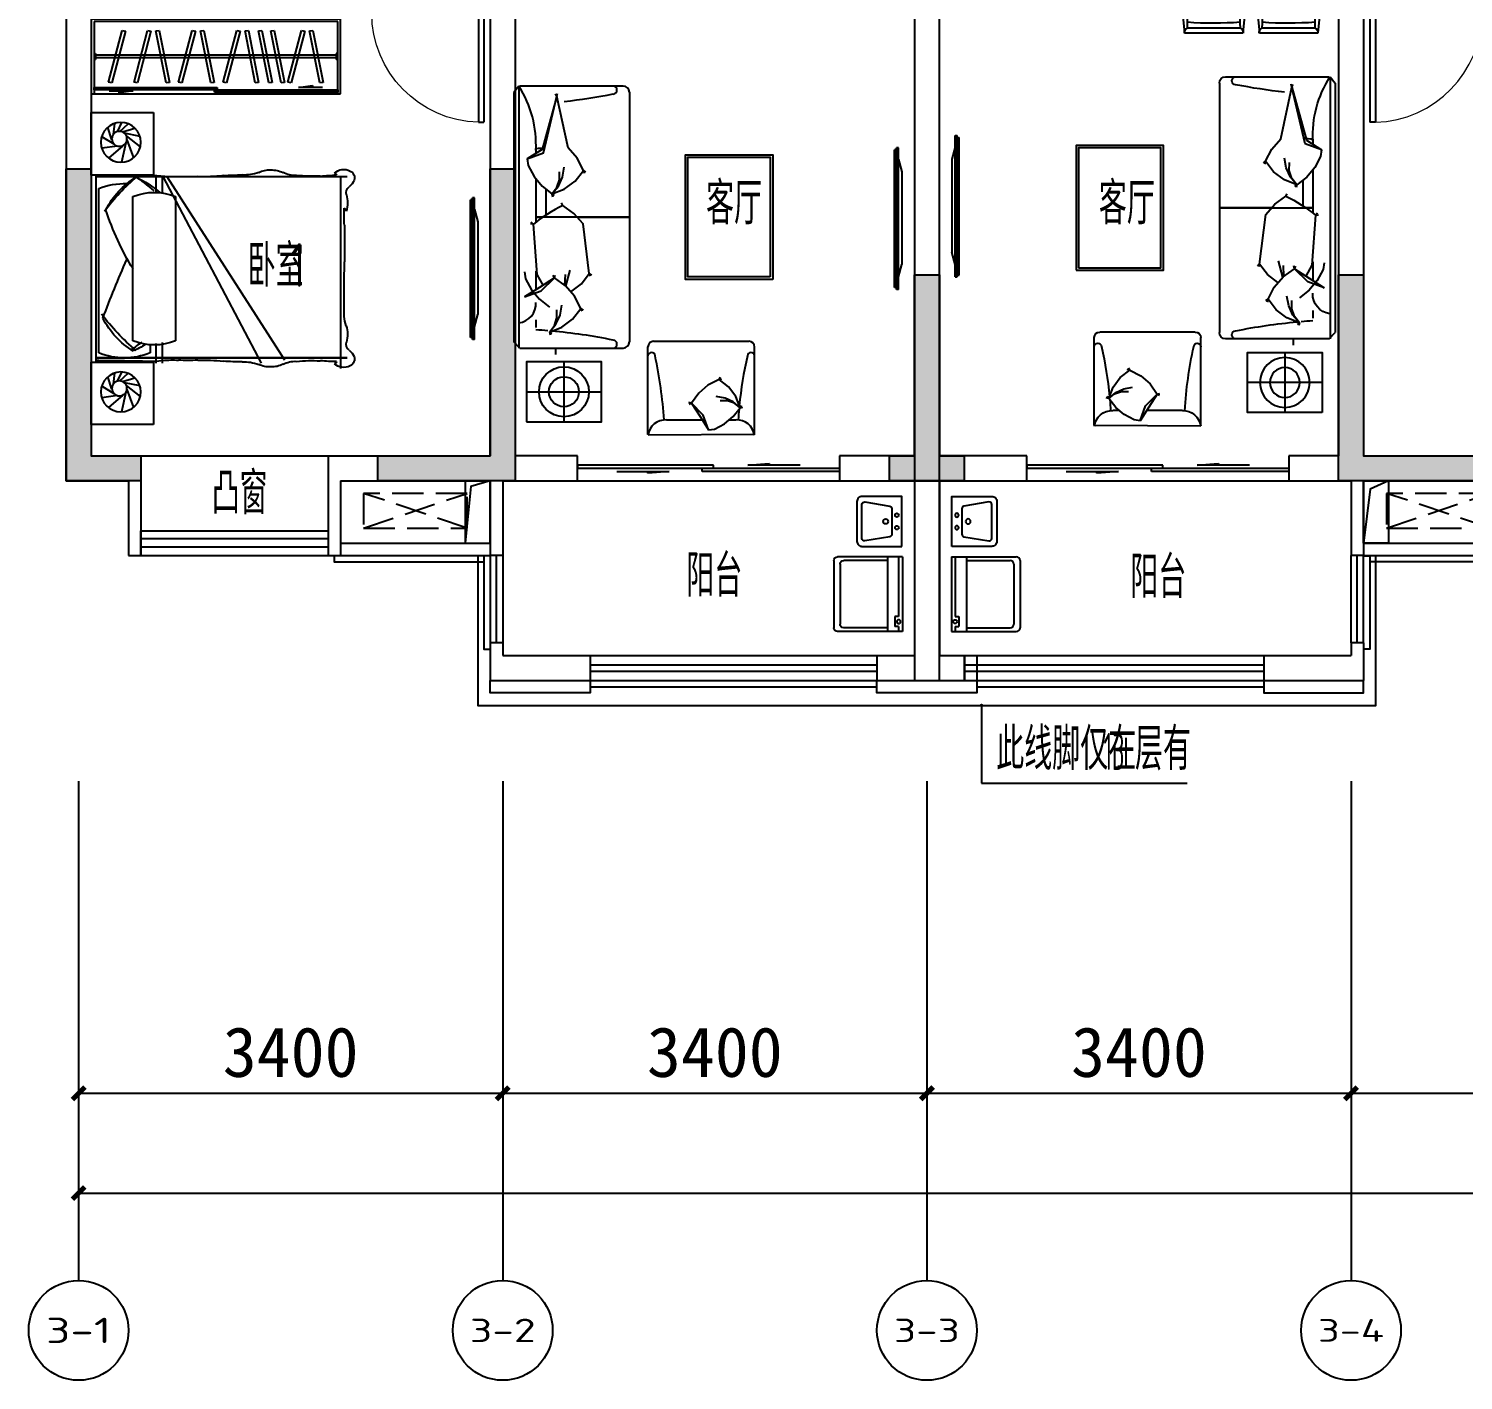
# Model space of a CAD drawing. Extents: x 2378699 to 2462834, y 1041771 to 1211756.
# Drawn here: x 2394036 to 2405536, y 1055391 to 1066222 of the extents above; entities that cross this region are included whole.
import ezdxf
from ezdxf.enums import TextEntityAlignment as Align

# ---------------------------------------------------------------- set-up
doc = ezdxf.new("R2010")
doc.units = 0
doc.header["$LTSCALE"] = 1000
doc.linetypes.add('DASH', pattern=[0.35, 0.25, -0.1])
doc.layers.get('0').update_dxf_attribs({"linetype": 'CONTINUOUS'})
doc.layers.get('Defpoints').update_dxf_attribs({"color": 6, "linetype": 'CONTINUOUS'})
doc.layers.add('A-FUR', color=8, linetype='CONTINUOUS', plot=False)
for name, color, linetype in [('A-Lvtry', 5, 'CONTINUOUS'), ('A-外装饰线脚', 7, 'CONTINUOUS'), ('A-洞口', 105, 'CONTINUOUS'), ('A-看线', 105, 'CONTINUOUS'), ('A-空调室外机', 5, 'DASH'), ('A-线脚看线', 9, 'CONTINUOUS'), ('AE-FLOR', 151, 'CONTINUOUS'), ('AXIS', 3, 'CONTINUOUS'), ('AXIS_TEXT', 7, 'CONTINUOUS'), ('DIM_LEAD', 3, 'CONTINUOUS'), ('PUB_HATCH', 8, 'CONTINUOUS'), ('PUB_TEXT', 7, 'CONTINUOUS'), ('WALL', 2, 'CONTINUOUS'), ('WINDOW', 4, 'CONTINUOUS'), ('剪力墙', 6, 'CONTINUOUS'), ('栏杆', 142, 'CONTINUOUS')]:
    doc.layers.add(name, color=color, linetype=linetype)
doc.styles.add('_TCH_AXIS', font='tssdeng.shx', dxfattribs={"width": 0.7, "bigfont": 'tssdchn.shx'})
doc.styles.add('_TCH_DIM', font='tssdeng.shx', dxfattribs={"width": 0.7, "bigfont": 'tssdchn.shx'})
doc.styles.add('COMPLEX', font='COMPLEX')
doc.styles.get("Standard").update_dxf_attribs({"font": 'tssdeng.shx', "bigfont": 'tssdchn.shx'})
doc.styles.add('黑体', font='simhei.ttf')
doc.dimstyles.new('_TCH_ARCH&&100', dxfattribs={"dimtxt": 400, "dimasz": 100, "dimexe": 250, "dimexo": 300, "dimgap": 126.25, "dimtad": 1, "dimdec": 0, "dimdsep": 46, "dimtxsty": '黑体', "dimblk": 'ARCHTICK', "dimcen": 0.09, "dimclrt": 7, "dimazin": 2, "dimtfac": 1, "dimtdec": 0, "dimtix": 1, "dimtmove": 2, "dimatfit": 3, "dimldrblk": 'ARCHTICK', "dimfxl": 0, "dimtolj": 1, "dimtzin": 0, "dimarcsym": 0})

# ---------------------------------------------------------------- blocks, each defined once
blk = doc.blocks.new('ktswaj')
at = {"linetype": 'DASH'}
blk.add_lwpolyline([(15990, 179083), (15990, 178253), (16268, 178253), (16268, 179083)], close=True, dxfattribs=at)
for points in [[(15990, 179083), (16268, 178253)], [(15990, 178253), (16268, 179083)]]:
    blk.add_lwpolyline(points, dxfattribs=at)
blk = doc.blocks.new('__附着_A10-SGT-95户型_TEN24QEP_设计区$0$A-Toilet-9')
for p, q in [((-300, 0), (-300, 520)), ((-270, 550), (270, 550)), ((-270, 120), (-270, 470)), ((-240, 500), (240, 500)), ((270, 120), (270, 470)), ((300, 0), (300, 520)), ((-300, 120), (300, 120)), ((-300, 30), (180, 30)), ((-300, 0), (300, 0)), ((180, 60), (260, 60)), ((180, 30), (180, 60)), ((260, 30), (260, 60)), ((260, 30), (300, 30))]:
    blk.add_line(p, q)
blk.add_circle((220, 30), 15)
for centre, start, end in [((-270, 520), 90, 180), ((-240, 470), 90, 180), ((240, 470), 0, 90), ((270, 520), 0, 90)]:
    blk.add_arc(centre, 30, start, end)
blk = doc.blocks.new('__附着_A10-SGT-95户型_TEN24QEP_设计区$0$A-Kitchen-9')
at = {"ltscale": 0.6}
blk.add_line((400, -320), (400, 0), dxfattribs=at)
blk.add_lwpolyline([(400, 0), (0, 0), (0, -320, 0.414214), (40, -360), (360, -360, 0.414214), (400, -320)], format="xyb", dxfattribs=at)
blk.add_lwpolyline([(400, 0), (0, 0), (0, -320, 0.414214), (40, -360), (360, -360, 0.414214), (400, -320)], format="xyb", dxfattribs=at)
blk.add_lwpolyline([(323, -97), (356, -297, -0.463455), (336, -320), (64, -320, -0.463455), (44, -297), (77, -97, -0.366629), (97, -80), (303, -80, -0.366629)], format="xyb", close=True, dxfattribs=at)
blk.add_lwpolyline([(323, -97), (356, -297, -0.463455), (336, -320), (64, -320, -0.463455), (44, -297), (77, -97, -0.366629), (97, -80), (303, -80, -0.366629)], format="xyb", close=True, dxfattribs=at)
for centre, radius in [((150, -40), 15), ((200, -130), 20), ((250, -40), 15)]:
    blk.add_circle(centre, radius, dxfattribs=at)
blk = doc.blocks.new('u5g')
at = {"color": 8, "linetype": 'DASH', "ltscale": 20}
for p, q in [((10502.8, 151826.4), (10512.8, 151826.4)), ((10502.8, 151776.4), (10512.8, 151776.4)), ((10512.8, 151826.4), (10512.8, 151776.4)), ((12177.7, 151813.9), (10512.8, 151813.9)), ((12177.7, 151788.9), (10512.8, 151788.9)), ((12187.8, 151826.4), (12177.7, 151826.4)), ((12177.7, 151826.4), (12177.7, 151776.4)), ((12187.8, 151776.4), (12177.7, 151776.4))]:
    blk.add_line(p, q, dxfattribs=at)
at = {"color": 8, "ltscale": 20}
for p, q in [((10607.7, 151503.4), (10772.9, 151503.4)), ((10772.9, 151503.4), (10677.8, 151484.5)), ((10677.8, 151484.5), (10677.8, 151503.4)), ((11917.6, 151531.4), (12012.7, 151550.3)), ((12082.8, 151531.4), (11917.6, 151531.4)), ((12012.7, 151550.3), (12012.7, 151531.4))]:
    blk.add_line(p, q, dxfattribs=at)
at = {"linetype": 'DASH', "ltscale": 20}
for points in [[(12207.8, 152126.4), (10482.8, 152126.4), (10482.8, 151476.4), (12207.8, 151476.4)], [(10502.8, 151531.4), (11355.3, 151531.4), (11355.3, 151511.4), (10502.8, 151511.4)], [(11335.3, 151511.4), (12187.8, 151511.4), (12187.8, 151491.4), (11335.3, 151491.4)]]:
    blk.add_lwpolyline(points, close=True, dxfattribs=at)
blk.add_lwpolyline([(12187.8, 151476.4), (12187.8, 152106.4), (10502.8, 152106.4), (10502.8, 151476.4)], dxfattribs=at)
at = {"color": 8, "linetype": 'DASH', "ltscale": 20}
for points in [[(10603.3, 151578.7), (10696.8, 152026.6), (10719.8, 152021.8), (10626.3, 151573.9)], [(10780.1, 151578.7), (10873.6, 152026.6), (10896.6, 152021.8), (10803.1, 151573.9)], [(11001.3, 151572.3), (10930.5, 152024.3), (10953.7, 152028), (11024.5, 151576)], [(11087.5, 151578.7), (11181, 152026.6), (11204, 152021.8), (11110.4, 151573.9)], [(11310.5, 151572.3), (11239.7, 152024.3), (11262.9, 152028), (11333.7, 151576)], [(11396.6, 151578.7), (11490.1, 152026.6), (11513.1, 152021.8), (11419.6, 151573.9)], [(11617.8, 151572.3), (11547, 152024.3), (11570.2, 152028), (11641, 151576)], [(11711, 151572.3), (11640.2, 152024.3), (11663.4, 152028), (11734.2, 151576)], [(11796.6, 151572.3), (11725.8, 152024.3), (11749, 152028), (11819.8, 151576)], [(11842.7, 151578.7), (11936.3, 152026.6), (11959.3, 152021.8), (11865.7, 151573.9)], [(12064, 151572.3), (11993.2, 152024.3), (12016.4, 152028), (12087.2, 151576)]]:
    blk.add_lwpolyline(points, close=True, dxfattribs=at)
blk = doc.blocks.new('床-次')
for p, q in [((0, 1250), (-500, 1250)), ((-500, 1250), (-500, 750)), ((-230, 1100), (-298, 1161)), ((-211, 1097), (-247, 1171)), ((-179, 1074), (-190, 1164)), ((0, 750), (0, 1250)), ((-282, 1064), (-395, 976)), ((-265, 1087), (-391, 1062)), ((-251, 1095), (-351, 1126)), ((-185, 997), (-86, 1057)), ((-168, 1033), (-134, 1132)), ((-288, 1032), (-341, 888)), ((-280, 1009), (-244, 852)), ((-254, 985), (-140, 886)), ((-213, 982), (-86, 965)), ((-40, 738), (-2054, 738)), ((-40, 738), (-2054, 738)), ((-2000, 738), (-2000, -801)), ((-608, 738), (-1552, -732)), ((-575, 738), (-1364, -758)), ((-571, 738), (-571, 606)), ((-520, 738), (-520, 615)), ((-500, 750), (0, 750)), ((-40, -750), (-40, 750)), ((-40, 750), (0, 750)), ((0, 750), (0, -750)), ((-678, 577), (-678, -578)), ((-336, -578), (-336, 577)), ((-63, -676), (-63, 641)), ((-571, -591), (-571, -758)), ((-520, -600), (-520, -758)), ((-473, -611), (-473, -676)), ((-40, -712), (-2054, -712)), ((-40, -715), (-2054, -715)), ((0, -750), (-500, -750)), ((-500, -750), (-500, -1250)), ((0, -750), (-40, -750)), ((0, -1250), (0, -750)), ((-265, -913), (-391, -938)), ((-251, -905), (-351, -874)), ((-230, -900), (-298, -839)), ((-211, -903), (-247, -829)), ((-179, -926), (-190, -836)), ((-168, -967), (-134, -868)), ((-282, -936), (-395, -1024)), ((-288, -968), (-341, -1112)), ((-280, -991), (-244, -1148)), ((-254, -1015), (-140, -1114)), ((-213, -1018), (-86, -1035)), ((-185, -1003), (-86, -943)), ((-500, -1250), (0, -1250))]:
    blk.add_line(p, q)
for centre, radius in [((-239, 1012), 160), ((-228, 1040), 60), ((-239, -988), 160), ((-228, -960), 60)]:
    blk.add_circle(centre, radius)
for centre, radius, start, end in [((-2051, 726), 61.8, 114.6552, 197.0582), ((-1983, 764), 138, 203.7061, 231.956), ((-2025, 689), 106, 45.7841, 118.7213), ((-1951, 749), 16, 93.3957, 183.4418), ((-1966, -467), 1215, 83.9678, 90.0408), ((-1770, 1900), 1160, 266.6495, 276.12), ((-1636, 955), 209, 267.1562, 297.4576), ((-1447, 581), 210, 87.9632, 116.1276), ((-1431, 599), 192, 63.047, 92.6492), ((-1226, 1105), 355, 250.6064, 272.328), ((-1221, -1525), 2276, 85.9688, 89.7495), ((-909, 2045), 1309, 263.3302, 272.3581), ((-778, -774), 1513, 87.0776, 92.9224), ((-656, 1541), 806, 266.782, 275.5915), ((-481, 164), 584, 86.0367, 99.5331), ((-58, 47), 749, 113.8347, 131.4622), ((532, -530), 1549, 124.5749, 131.8881), ((-775, -20652), 21401, 88.4924, 89.1043), ((-1547, -637), 1811, 37.3131, 49.4206), ((-690, 186), 638, 26.4088, 59.0003), ((-160, -2198), 2940, 87.6616, 91.0116), ((-2098, 610), 53.6, 340.2311, 55.8644), ((-1820, 531), 236, 164.9987, 197.1808), ((-507, 162), 449, 67.6212, 112.3788), ((-268, 143), 539, 67.6212, 92.1024), ((-2003, 452), 43.4, 129.0734, 167.946), ((-2962, 430), 934, 354.9526, 3.4165), ((-2186, 1137), 2172, 328.3558, 342.1044), ((5743, 272), 7776, 179.4426, 181.0757), ((-1220, 79), 813, 176.6723, 181.7242), ((-9950, -200), 7922, 358.6733, 1.8401), ((-7673, -3224), 8088, 20.4586, 24.0484), ((-1820, -528), 236, 162.8192, 195.0013), ((-2329, -362), 300, 341.3052, 356.0421), ((-1524, 733), 1811, 309.9646, 322.6869), ((-667, -114), 638, 300.9997, 333.5912), ((-1983, -761), 138, 128.044, 156.2939), ((-2098, -607), 53.6, 304.1356, 19.7689), ((-507, -163), 449, 247.6212, 292.3788), ((-268, -177), 539, 247.6212, 292.3788), ((-35, 25), 749, 237.4638, 246.1653), ((555, 626), 1549, 231.6372, 235.4251), ((-2051, -723), 61.8, 162.9418, 245.3448), ((-2025, -686), 106, 241.2787, 314.2159), ((-1966, 470), 1215, 269.9592, 276.0322), ((-1951, -746), 16, 176.5582, 266.6043), ((-1770, -1897), 1160, 83.88, 93.3505), ((-1636, -952), 209, 62.5424, 92.8438), ((-1447, -578), 210, 243.8724, 272.0368), ((-1431, -596), 192, 267.3508, 296.953), ((-1226, -1102), 355, 87.672, 109.3936), ((-1221, 1528), 2276, 270.2505, 274.0312), ((-909, -2042), 1309, 87.6419, 96.6698), ((-778, 777), 1513, 267.0776, 272.9224), ((-656, -1538), 806, 84.4085, 93.218), ((-481, -161), 584, 260.4669, 273.9633), ((-775, 20655), 21401, 270.8957, 271.5076), ((-160, 2201), 2940, 268.9884, 272.3384)]:
    blk.add_arc(centre, radius, start, end)
at = {"text_generation_flag": 4, "width": 0.8, "flags": 9}
for tag, p in [('XSIZE', (-239, 1012)), ('YSIZE', (-239, 1012)), ('XSIZE', (-239, -988)), ('YSIZE', (-239, -988))]:
    blk.add_attdef(tag, p, '', height=0.5, rotation=180, dxfattribs=at)
blk = doc.blocks.new('32Y54')
at = {"linetype": 'DASH', "ltscale": 20}
for p, q in [((-6927, 151563), (-6927, 152666)), ((-6911, 152666), (-6927, 152666)), ((-6911, 151548), (-6911, 152683)), ((-6911, 151548), (-6911, 152683)), ((-6896, 152683), (-6911, 152683)), ((-6896, 151548), (-6896, 152683)), ((-6896, 152590), (-6869, 152491)), ((-6869, 152491), (-6869, 151747)), ((-6896, 151649), (-6869, 151747)), ((-6896, 151548), (-6911, 151548))]:
    blk.add_line(p, q, dxfattribs=at)
at = {"linetype": 'ByBlock', "ltscale": 20}
blk.add_line((-6911, 151563), (-6927, 151563), dxfattribs=at)
blk = doc.blocks.new('A$C40FB7DD8')
at = {"layer": 'A-FUR'}
for p, q in [((41, 2879), (0, 2829)), ((41, 2879), (41, 780)), ((878, 2880), (48, 2880)), ((878, 2880), (48, 2880)), ((0, 2829), (0, 830)), ((928, 2830), (928, 830)), ((928, 2830), (928, 830)), ((178, 2380), (178, 2340)), ((178, 2380), (178, 2340)), ((178, 2136), (178, 1789)), ((178, 2136), (178, 1789)), ((258, 2053), (258, 1846)), ((258, 2053), (258, 1846)), ((928, 1830), (178, 1830)), ((178, 1830), (235, 1830)), ((928, 1830), (178, 1830)), ((178, 1830), (235, 1830)), ((508, 1830), (928, 1830)), ((508, 1830), (928, 1830)), ((178, 1397), (178, 1247)), ((178, 1397), (178, 1247)), ((178, 1006), (178, 945)), ((178, 1006), (178, 945)), ((48, 780), (0, 830)), ((1121, 835), (1886, 835)), ((48, 780), (878, 780)), ((48, 780), (878, 780)), ((1076, 88), (1076, 790)), ((1931, 88), (1931, 790)), ((403, 670), (403, 190)), ((403, 670), (403, 190)), ((103, 430), (703, 430)), ((1224, 205), (1511, 205)), ((1728, 205), (1782, 205)), ((1931, 88), (1077, 82))]:
    blk.add_line(p, q, dxfattribs=at)
for points in [[(109, 2296), (240, 2344), (347, 2798), (229, 2372), (109, 2296)], [(109, 2296), (240, 2344), (347, 2798), (229, 2372), (109, 2296)], [(347, 2798), (336, 2818)], [(347, 2798), (336, 2818)], [(347, 2798), (352, 2821)], [(347, 2798), (352, 2821)], [(559, 2203), (508, 2301), (436, 2384), (347, 2798)], [(559, 2203), (508, 2301), (436, 2384), (347, 2798)], [(109, 2296), (117, 2242), (163, 2154), (227, 2077), (306, 2015)], [(109, 2296), (117, 2242), (163, 2154), (227, 2077), (306, 2015)], [(306, 2015), (358, 2077), (392, 2150), (406, 2229)], [(306, 2015), (358, 2077), (392, 2150), (406, 2229)], [(306, 2015), (406, 2054), (493, 2118), (559, 2203), (577, 2190)], [(306, 2015), (406, 2054), (493, 2118), (559, 2203), (577, 2190)], [(306, 2015), (347, 2066), (368, 2128), (367, 2193)], [(306, 2015), (347, 2066), (368, 2128), (367, 2193)], [(559, 2203), (565, 2181)], [(559, 2203), (565, 2181)], [(306, 2015), (312, 1992)], [(306, 2015), (325, 2002)], [(306, 2015), (312, 1992)], [(306, 2015), (325, 2002)], [(394, 1923), (384, 1943)], [(394, 1923), (384, 1943)], [(606, 1379), (556, 1776), (483, 1859), (394, 1923)], [(606, 1379), (556, 1776), (483, 1859), (394, 1923)], [(157, 1772), (134, 1775)], [(157, 1772), (134, 1775)], [(157, 1772), (141, 1789)], [(157, 1772), (141, 1789)], [(157, 1772), (186, 1370), (234, 1283)], [(157, 1772), (186, 1370), (234, 1283)], [(88, 1390), (96, 1336), (143, 1248), (207, 1171), (286, 1109)], [(88, 1390), (96, 1336), (143, 1248), (207, 1171), (286, 1109)], [(419, 1275), (454, 1405)], [(419, 1275), (454, 1405)], [(88, 1190), (220, 1238), (326, 1342), (208, 1266), (88, 1190)], [(88, 1190), (220, 1238), (326, 1342), (208, 1266), (88, 1190)], [(326, 1342), (315, 1362)], [(326, 1342), (315, 1362)], [(326, 1342), (332, 1365)], [(326, 1342), (332, 1365)], [(538, 1097), (488, 1195), (416, 1278), (326, 1342)], [(538, 1097), (488, 1195), (416, 1278), (326, 1342)], [(411, 1282), (415, 1369)], [(411, 1282), (415, 1369)], [(459, 1232), (543, 1296), (606, 1379)], [(459, 1232), (543, 1296), (606, 1379)], [(606, 1379), (625, 1365)], [(606, 1379), (612, 1356)], [(606, 1379), (625, 1365)], [(606, 1379), (612, 1356)], [(286, 909), (338, 971), (372, 1044), (386, 1123)], [(286, 909), (338, 971), (372, 1044), (386, 1123)], [(286, 909), (386, 948), (472, 1012), (538, 1097), (557, 1084)], [(286, 909), (386, 948), (472, 1012), (538, 1097), (557, 1084)], [(286, 909), (326, 960), (347, 1022), (347, 1087)], [(286, 909), (326, 960), (347, 1022), (347, 1087)], [(538, 1097), (545, 1075)], [(538, 1097), (545, 1075)], [(286, 909), (292, 886)], [(286, 909), (305, 896)], [(286, 909), (292, 886)], [(286, 909), (305, 896)], [(336, 780), (336, 730)], [(1646, 529), (1557, 484), (1483, 419), (1426, 338)], [(1815, 302), (1780, 392), (1722, 470), (1646, 529), (1657, 546)], [(1646, 529), (1666, 535)], [(1815, 302), (1759, 349), (1694, 379), (1623, 392)], [(1815, 302), (1769, 339), (1713, 357), (1655, 357)], [(1426, 338), (1405, 343)], [(1426, 338), (1407, 328)], [(1562, 124), (1519, 243), (1426, 338), (1494, 232), (1562, 124)], [(1562, 124), (1611, 131), (1690, 174), (1759, 231), (1815, 302)], [(1815, 302), (1827, 319)], [(1815, 302), (1836, 308)]]:
    blk.add_lwpolyline(points, dxfattribs=at)
for points in [[(2077, 1330), (1377, 1330), (1377, 2330), (2077, 2330)], [(2057, 1350), (1397, 1350), (1397, 2310), (2057, 2310)], [(103, 190), (703, 190), (703, 670), (103, 670)], [(103, 190), (703, 190), (703, 670), (103, 670)]]:
    blk.add_lwpolyline(points, close=True, dxfattribs=at)
for radius in [200, 200, 120, 120]:
    blk.add_circle((403, 430), radius, dxfattribs=at)
for centre, radius, start, end in [((-691, 2409), 870, 357.129, 32.6893), ((-691, 2409), 870, 357.129, 32.6893), ((796, 2848), 32, 272.8767, 87.1233), ((796, 2848), 32, 272.8767, 87.1233), ((878, 2830), 50, 0, 90), ((878, 2830), 50, 0, 90), ((-80, 7199), 4469, 276.2284, 281.3225), ((-80, 7199), 4469, 276.2284, 281.3225), ((18, 4838), 2463, 273.7377, 275.4374), ((18, 4838), 2463, 273.7377, 275.4374), ((893, 879), 1157, 115.5423, 129.5101), ((893, 879), 1157, 115.5423, 129.5101), ((21, 1138), 158, 277.538, 2.7136), ((21, 1138), 158, 277.538, 2.7136), ((-20, -2497), 3429, 85.0947, 86.691), ((-20, -2497), 3429, 85.0947, 86.691), ((-55, -3292), 4223, 78.3483, 85.1217), ((-55, -3292), 4223, 78.3483, 85.1217), ((796, 812), 32, 272.8767, 87.1233), ((796, 812), 32, 272.8767, 87.1233), ((878, 830), 50, 270, 0), ((878, 830), 50, 270, 0), ((1121, 790), 45, 90, 180), ((1121, 790), 45, 90, 180), ((1886, 790), 45, 0, 90), ((1105, 716), 28.8, 2.8767, 177.1233), ((1105, 716), 28.8, 2.8767, 177.1233), ((-2199, -9), 3411, 3.5908, 12.301), ((-2199, -9), 3411, 3.5908, 12.301), ((4881, 27), 3086, 167.0601, 174.5777), ((1902, 716), 28.8, 2.8767, 177.1233), ((4881, 27), 3086, 175.0947, 176.691), ((1218, 63), 142, 87.2864, 172.462), ((1789, 63), 142, 7.538, 92.7136)]:
    blk.add_arc(centre, radius, start, end, dxfattribs=at)
blk = doc.blocks.new('$DorLib2D$00000001')
for p, q in [((0.45, 0.975), (0.5, 0.975)), ((0.45, 0), (0.45, 0.975)), ((0.5, 0), (0.5, 0.975)), ((0.5, 0), (0.45, 0))]:
    blk.add_line(p, q)
at = {"lineweight": 13}
blk.add_arc((0.475, 0), 0.975, 91.4693, 180, dxfattribs=at)
blk = doc.blocks.new('$TCHSYS$WIN2D')
for p, q in [((-0.5, 0.5), (0.5, 0.5)), ((-0.5, 0.5), (-0.5, -0.5)), ((0.5, 0.5), (0.5, -0.5)), ((0.5, 0.1667), (-0.5, 0.1667)), ((0.5, -0.1667), (-0.5, -0.1667)), ((-0.5, -0.5), (0.5, -0.5))]:
    blk.add_line(p, q)
blk = doc.blocks.new('$DorLib2D$00000131')
at = {"color": 0, "linetype": 'Continuous'}
for p, q in [((0.15, 0.125), (0.2319, 0.1973)), ((0.2319, 0.1973), (0.2319, 0.125)), ((-0.5, 0.125), (-0.5, 0)), ((0.0192, 0.125), (-0.5, 0.125)), ((0.0192, 0), (0.0192, 0.125)), ((0.35, 0.125), (0.15, 0.125)), ((-0.5, 0), (0.0192, 0)), ((-0.024, 0), (0.5, 0)), ((-0.024, -0.125), (-0.024, 0)), ((0.5, 0), (0.5, -0.125)), ((-0.35, -0.125), (-0.15, -0.125)), ((-0.2319, -0.1973), (-0.2319, -0.125)), ((-0.15, -0.125), (-0.2319, -0.1973)), ((0.5, -0.125), (-0.024, -0.125))]:
    blk.add_line(p, q, dxfattribs=at)
blk = doc.blocks.new('a2huxing0322')
at = {"layer": 'A-洞口'}
blk.add_lwpolyline([(-5071, 160535), (-5071, 160035), (-4871, 160035), (-4871, 160535)], close=True, dxfattribs=at)
blk.add_lwpolyline([(-4871, 160535), (-5027, 160490), (-5071, 160035)], dxfattribs=at)
at = {"layer": 'A-看线'}
blk.add_lwpolyline([(-7671, 160735), (-6171, 160735)], dxfattribs=at)
at = {"layer": 'AE-FLOR'}
for points in [[(-4871, 159935), (-4871, 159235)], [(-4771, 159935), (-4771, 159235)], [(-4071, 159135), (-1771, 159135)], [(-4071, 158935), (-1771, 158935)]]:
    blk.add_lwpolyline(points, dxfattribs=at)
at = {"layer": 'WALL'}
for p, q in [((-1271, 168135), (-1271, 160635)), ((-1471, 167935), (-1471, 160735)), ((-8271, 164335), (-8271, 160535)), ((-8071, 164235), (-8071, 160735)), ((-4871, 164235), (-4871, 160735)), ((-4671, 164335), (-4671, 160735)), ((-8071, 160735), (-7671, 160735)), ((-7671, 160735), (-7671, 160135)), ((-6171, 160735), (-6171, 160135)), ((-6171, 160735), (-4871, 160735)), ((-4171, 160735), (-4671, 160735)), ((-4171, 160535), (-4171, 160735)), ((-1471, 160735), (-2071, 160735)), ((-2071, 160735), (-2071, 160535)), ((-1271, 160635), (-1271, 158935)), ((-8271, 160535), (-7771, 160535)), ((-7771, 160535), (-7771, 159935)), ((-6071, 160535), (-6071, 159935)), ((-6071, 160535), (-4871, 160535)), ((-4871, 160535), (-4871, 159935)), ((-4771, 160535), (-4171, 160535)), ((-4771, 160535), (-4771, 159935)), ((-2071, 160535), (-1471, 160535)), ((-1471, 160535), (-1471, 159135)), ((-7671, 159935), (-7671, 160135)), ((-6171, 160135), (-6171, 159935)), ((-7771, 159935), (-7671, 159935)), ((-6171, 159935), (-6071, 159935)), ((-4771, 159935), (-4871, 159935)), ((-4871, 159235), (-4871, 158935)), ((-4771, 159235), (-4871, 159235)), ((-4771, 159235), (-4771, 159135)), ((-4771, 159135), (-4071, 159135)), ((-4071, 159135), (-4071, 158935)), ((-1771, 159135), (-1471, 159135)), ((-1771, 159135), (-1771, 158935)), ((-4871, 158935), (-4071, 158935)), ((-1771, 158935), (-1271, 158935))]:
    blk.add_line(p, q, dxfattribs=at)
at = {"layer": 'WINDOW'}
blk.add_line((-4171, 160535), (-2071, 160535), dxfattribs=at)
at = {"layer": '栏杆'}
for points in [[(-6071, 160035), (-4871, 160035)], [(-6071, 159935), (-4871, 159935)], [(-4821, 159235), (-4821, 159935)], [(-4071, 159060), (-1771, 159060)], [(-4071, 159010), (-1771, 159010)]]:
    blk.add_lwpolyline(points, dxfattribs=at)
blk.add_blockref('A$C40FB7DD8', (-4683, 160818))
at = {"layer": 'A-FUR', "xscale": 1.1594, "yscale": 0.9231}
blk.add_blockref('u5g', (-20224, 23807), dxfattribs=at)
at = {"layer": 'A-FUR', "extrusion": (-1.25171e-07, 4.56361e-07, -1), "zscale": -1.00000000000001}
blk.add_blockref('床-次', (8071, 162235), dxfattribs=at)
at = {"layer": 'A-FUR', "color": 8, "linetype": 'DASH', "ltscale": 0.4}
for p in [(5298, 10520), (1898, 10120)]:
    blk.add_blockref('32Y54', p, dxfattribs=at)
at = {"layer": 'A-Lvtry', "rotation": 270}
blk.add_blockref('__附着_A10-SGT-95户型_TEN24QEP_设计区$0$A-Kitchen-9', (-1571, 160409), dxfattribs=at)
at = {"layer": 'A-Lvtry', "extrusion": (0, 0, -1), "zscale": -1, "rotation": 270}
blk.add_blockref('__附着_A10-SGT-95户型_TEN24QEP_设计区$0$A-Toilet-9', (1567, 159626), dxfattribs=at)
at = {"layer": 'A-空调室外机', "rotation": 90}
blk.add_blockref('ktswaj', (173197, 144166), dxfattribs=at)
at = {"layer": 'WINDOW'}
for name, p, xscale, yscale, zscale in [('$DorLib2D$00000001', (-5371, 164285), 900, -900, 900), ('$DorLib2D$00000131', (-3121, 160635), 2100, 200, 2100), ('$TCHSYS$WIN2D', (-6921, 160035), 1500, 200, 1500)]:
    blk.add_blockref(name, p, dxfattribs=dict(at, xscale=xscale, yscale=yscale, zscale=zscale))
at = {"layer": 'PUB_TEXT', "width": 0.7}
for s, height, p in [('客厅', 337.6, (-3141, 162589)), ('卧室', 337.6, (-6816, 162089)), ('1', 350, (-6472, 162089)), ('凸窗', 337.6, (-7104, 160267)), ('阳台', 337.6, (-3299, 159606))]:
    blk.add_text(s, height=height, dxfattribs=at).set_placement(p)
blk = doc.blocks.new('chair4')
at = {"linetype": 'DASH', "ltscale": 200}
for p, q in [((-426, 250), (-410, 249)), ((-470, 211), (-470, -211)), ((-426, -250), (-410, -249))]:
    blk.add_line(p, q, dxfattribs=at)
at = {"ltscale": 20}
for p, q in [((-389, 247), (-372, 245)), ((-365, 269), (0, 234)), ((0, 234), (0, -234)), ((-40, 214), (-40, -214)), ((-389, -247), (-372, -245)), ((-365, -269), (0, -234))]:
    blk.add_line(p, q, dxfattribs=at)
at = {"linetype": 'DASH', "ltscale": 200, "extrusion": (0, 0, -1)}
for centre, start_param, end_param in [((-430, 211), 3.926991, 5.586837), ((-430, -211), 2.267145, 3.926991)]:
    blk.add_ellipse(centre, major_axis=(28.3, 28.3), ratio=1, start_param=start_param, end_param=end_param, dxfattribs=at)
at = {"ltscale": 20, "extrusion": (0, 0, -1)}
for centre, major_axis, ratio, start_param, end_param in [((-366, 237), (5.66, -5.66), 1, 0.914477, 2.702691), ((-440, 264), (50.3, 50.3), 1, 0.774487, 1.131895), ((-365, 265), (2.83, 2.83), 1, 3.91608, 5.586837), ((-6, 198), (26.3, 26.3), 1, 4.375488, 5.671939), ((-125, 1886), (-1792, 85), 0.932857, 4.621064, 4.803714), ((-2033, -2), (-3, 2384), 0.819086, 1.481782, 1.659811), ((-366, -237), (5.66, 5.66), 1, 3.580494, 5.368708), ((-125, -1886), (1792, 85), 0.932857, 4.621064, 4.803714), ((-6, -198), (26.3, 26.3), 1, 2.182042, 3.478494), ((-440, -264), (50.3, -50.3), 1, -1.131895, -0.774487), ((-365, -265), (2.83, -2.83), 1, 0.696349, 2.367105)]:
    blk.add_ellipse(centre, major_axis=major_axis, ratio=ratio, start_param=start_param, end_param=end_param, dxfattribs=at)
blk = doc.blocks.new('canzhuo01')
for p, q in [((38357, 175033), (36957, 175033)), ((38357, 174333), (38357, 175033)), ((36957, 174333), (38357, 174333))]:
    blk.add_line(p, q)
at = {"extrusion": (0, 0, -1), "xscale": -1, "zscale": -1, "rotation": 270}
for p in [(-37357, 175347), (-37957, 175347)]:
    blk.add_blockref('chair4', p, dxfattribs=at)
at = {"xscale": -1, "rotation": 90}
for p in [(37357, 174019), (37957, 174019)]:
    blk.add_blockref('chair4', p, dxfattribs=at)
blk = doc.blocks.new('a3huxing0323')
at = {"layer": 'A-洞口'}
blk.add_lwpolyline([(8608, 160035), (8608, 160535), (8808, 160535), (8808, 160035)], close=True, dxfattribs=at)
blk.add_lwpolyline([(8808, 160535), (8662, 160468), (8608, 160035)], dxfattribs=at)
at = {"layer": 'AE-FLOR'}
for points in [[(8508, 159235), (8508, 159935)], [(8608, 159235), (8608, 159935)], [(5408, 159135), (7808, 159135)], [(5408, 158935), (7808, 158935)]]:
    blk.add_lwpolyline(points, dxfattribs=at)
at = {"layer": 'WALL'}
for p, q in [((5008, 168235), (5008, 160635)), ((5208, 160735), (5208, 168235)), ((8408, 164335), (8408, 160735)), ((8608, 164235), (8608, 160735)), ((5908, 160735), (5208, 160735)), ((5908, 160535), (5908, 160735)), ((8408, 160735), (8008, 160735)), ((8008, 160735), (8008, 160535)), ((8608, 160735), (9908, 160735)), ((5008, 160635), (5008, 158935)), ((5208, 160535), (5908, 160535)), ((5208, 160535), (5208, 159135)), ((8008, 160535), (8508, 160535)), ((8508, 160535), (8508, 159935)), ((8608, 160535), (9808, 160535)), ((8608, 160535), (8608, 159935)), ((8608, 159935), (8508, 159935)), ((8508, 159235), (8508, 159135)), ((8608, 159235), (8508, 159235)), ((8608, 159235), (8608, 158935)), ((5208, 159135), (5408, 159135)), ((5408, 159135), (5408, 158935)), ((7808, 159135), (8508, 159135)), ((7808, 159135), (7808, 158935)), ((5008, 158935), (5408, 158935)), ((7808, 158935), (8608, 158935))]:
    blk.add_line(p, q, dxfattribs=at)
at = {"layer": 'WINDOW'}
blk.add_line((5908, 160535), (8008, 160535), dxfattribs=at)
at = {"layer": '栏杆'}
for points in [[(8608, 160035), (9808, 160035)], [(8558, 159235), (8558, 159935)], [(8608, 159935), (9808, 159935)], [(5408, 159060), (7808, 159060)], [(5408, 159010), (7808, 159010)]]:
    blk.add_lwpolyline(points, dxfattribs=at)
at = {"extrusion": (0, 0, -1), "zscale": -1}
blk.add_blockref('A$C40FB7DD8', (-8380, 160892), dxfattribs=at)
at = {"layer": 'A-FUR', "xscale": -1}
blk.add_blockref('canzhuo01', (45364, -9898), dxfattribs=at)
at = {"layer": 'A-FUR', "color": 8, "linetype": 'DASH', "ltscale": 0.4, "extrusion": (0, 0, -1), "zscale": -1}
blk.add_blockref('32Y54', (1561, 10620), dxfattribs=at)
at = {"layer": 'A-Lvtry', "xscale": -1, "rotation": 90}
blk.add_blockref('__附着_A10-SGT-95户型_TEN24QEP_设计区$0$A-Kitchen-9', (5308, 160409), dxfattribs=at)
at = {"layer": 'A-Lvtry', "extrusion": (0, 0, -1), "xscale": -1, "zscale": -1, "rotation": 90}
blk.add_blockref('__附着_A10-SGT-95户型_TEN24QEP_设计区$0$A-Toilet-9', (-5304, 159626), dxfattribs=at)
at = {"layer": 'A-空调室外机', "rotation": 90}
blk.add_blockref('ktswaj', (187876, 144166), dxfattribs=at)
at = {"layer": 'WINDOW'}
for name, p, xscale, yscale, zscale in [('$DorLib2D$00000001', (9108, 164285), -900, -900, -900), ('$DorLib2D$00000131', (6958, 160635), 2100, 200, 2100)]:
    blk.add_blockref(name, p, dxfattribs=dict(at, xscale=xscale, yscale=yscale, zscale=zscale))
at = {"layer": 'PUB_TEXT', "width": 0.7}
for s, p in [('客厅', (6486, 162589)), ('阳台', (6738, 159594))]:
    blk.add_text(s, height=337.6, dxfattribs=at).set_placement(p)
blk = doc.blocks.new('jgjlq030328')
at = {"layer": 'PUB_HATCH'}
for points in [[(-289935, 8012), (-290535, 8012), (-290535, 10512), (-290335, 10512), (-290335, 8212), (-289935, 8212)], [(-287135, 10512), (-286935, 10512), (-286935, 8012), (-288035, 8012), (-288035, 8212), (-287135, 8212)], [(-283935, 8012), (-283935, 8212), (-283735, 8212), (-283735, 9662), (-283535, 9662), (-283535, 8212), (-283335, 8212), (-283335, 8012)], [(-280335, 9662), (-280135, 9662), (-280135, 8212), (-279235, 8212), (-279235, 8012), (-280335, 8012)]]:
    blk.add_hatch(color=256, dxfattribs=at).paths.add_polyline_path(points)
at = {"layer": '剪力墙'}
for points in [[(-289935, 8012), (-290535, 8012), (-290535, 10512), (-290335, 10512), (-290335, 8212), (-289935, 8212)], [(-287135, 10512), (-286935, 10512), (-286935, 8012), (-288035, 8012), (-288035, 8212), (-287135, 8212)], [(-280335, 9662), (-280135, 9662), (-280135, 8212), (-279235, 8212), (-279235, 8012), (-280335, 8012)]]:
    blk.add_lwpolyline(points, close=True, dxfattribs=at)
for points in [[(-283935, 8012), (-283935, 8212), (-283735, 8212), (-283735, 9662), (-283535, 9662), (-283535, 8212), (-283335, 8212), (-283335, 8012), (-283935, 8012), (-283535, 8012)], [(-286935, 8212), (-286935, 8212)], [(-280335, 8212), (-280335, 8212)]]:
    blk.add_lwpolyline(points, dxfattribs=at)
blk = doc.blocks.new('ssxianjiao0329')
at = {"layer": 'A-外装饰线脚'}
for points in [[(-40014, 132898), (-40014, 132798), (-40814, 132798), (-40814, 132898)], [(-36914, 132898), (-36914, 132798), (-37714, 132798), (-37714, 132898)], [(-34614, 132898), (-34614, 132798), (-33814, 132798), (-33814, 132898)]]:
    blk.add_lwpolyline(points, dxfattribs=at)
at = {"layer": 'A-线脚看线'}
for points in [[(-42064, 133898), (-42064, 133848), (-40864, 133848)], [(-40814, 133898), (-40864, 133898), (-40864, 133148), (-40814, 133148)], [(-33814, 133898), (-33764, 133898), (-33764, 133148), (-33814, 133148)], [(-32564, 133898), (-32564, 133848), (-33764, 133848)], [(-40014, 132848), (-37714, 132848)], [(-36914, 132848), (-34614, 132848)]]:
    blk.add_lwpolyline(points, dxfattribs=at)
blk = doc.blocks.new('_ArchTick')
at = {"color": 0, "linetype": 'ByBlock', "const_width": 0.4}
blk.add_lwpolyline([(-0.5, -0.5), (0.5, 0.5)], dxfattribs=at)
blk = doc.blocks.new('*D162')
at = {"layer": 'AXIS', "color": 0, "lineweight": -2}
for p, q in [((2394436, 1059891), (2394436, 1057441)), ((2397836, 1059891), (2397836, 1057441)), ((2394436, 1057691), (2397836, 1057691))]:
    blk.add_line(p, q, dxfattribs=at)
at = {"layer": 'Defpoints', "color": 0}
for p in [(2394436, 1060191), (2397836, 1060191), (2397836, 1057691)]:
    blk.add_point(p, dxfattribs=at)
at = {"layer": 'AXIS', "color": 0, "lineweight": -2, "xscale": 100, "yscale": 100, "zscale": 100, "rotation": 180}
blk.add_blockref('_ArchTick', (2394436, 1057691), dxfattribs=at)
at = {"layer": 'AXIS', "color": 0, "lineweight": -2, "xscale": 100, "yscale": 100, "zscale": 100}
blk.add_blockref('_ArchTick', (2397836, 1057691), dxfattribs=at)
at = {"layer": 'AXIS', "color": 7, "insert": (2396136, 1058019), "char_height": 400, "attachment_point": 5, "style": '黑体'}
blk.add_mtext('\\A1;3400', dxfattribs=at)
blk = doc.blocks.new('*D163')
at = {"layer": 'AXIS', "color": 0, "lineweight": -2}
for p, q in [((2397836, 1059891), (2397836, 1057441)), ((2401236, 1059891), (2401236, 1057441)), ((2397836, 1057691), (2401236, 1057691))]:
    blk.add_line(p, q, dxfattribs=at)
at = {"layer": 'Defpoints', "color": 0}
for p in [(2397836, 1060191), (2401236, 1060191), (2401236, 1057691)]:
    blk.add_point(p, dxfattribs=at)
at = {"layer": 'AXIS', "color": 0, "lineweight": -2, "xscale": 100, "yscale": 100, "zscale": 100, "rotation": 180}
blk.add_blockref('_ArchTick', (2397836, 1057691), dxfattribs=at)
at = {"layer": 'AXIS', "color": 0, "lineweight": -2, "xscale": 100, "yscale": 100, "zscale": 100}
blk.add_blockref('_ArchTick', (2401236, 1057691), dxfattribs=at)
at = {"layer": 'AXIS', "color": 7, "insert": (2399536, 1058019), "char_height": 400, "attachment_point": 5, "style": '黑体'}
blk.add_mtext('\\A1;3400', dxfattribs=at)
blk = doc.blocks.new('*D164')
at = {"layer": 'AXIS', "color": 0, "lineweight": -2}
for p, q in [((2401236, 1059891), (2401236, 1057441)), ((2404636, 1059891), (2404636, 1057441)), ((2401236, 1057691), (2404636, 1057691))]:
    blk.add_line(p, q, dxfattribs=at)
at = {"layer": 'Defpoints', "color": 0}
for p in [(2401236, 1060191), (2404636, 1060191), (2404636, 1057691)]:
    blk.add_point(p, dxfattribs=at)
at = {"layer": 'AXIS', "color": 0, "lineweight": -2, "xscale": 100, "yscale": 100, "zscale": 100, "rotation": 180}
blk.add_blockref('_ArchTick', (2401236, 1057691), dxfattribs=at)
at = {"layer": 'AXIS', "color": 0, "lineweight": -2, "xscale": 100, "yscale": 100, "zscale": 100}
blk.add_blockref('_ArchTick', (2404636, 1057691), dxfattribs=at)
at = {"layer": 'AXIS', "color": 7, "insert": (2402936, 1058019), "char_height": 400, "attachment_point": 5, "style": '黑体'}
blk.add_mtext('\\A1;3400', dxfattribs=at)
blk = doc.blocks.new('*D165')
at = {"layer": 'AXIS', "color": 0, "lineweight": -2}
for p, q in [((2404636, 1059891), (2404636, 1057441)), ((2408036, 1059891), (2408036, 1057441)), ((2404636, 1057691), (2408036, 1057691))]:
    blk.add_line(p, q, dxfattribs=at)
at = {"layer": 'Defpoints', "color": 0}
for p in [(2404636, 1060191), (2408036, 1060191), (2408036, 1057691)]:
    blk.add_point(p, dxfattribs=at)
at = {"layer": 'AXIS', "color": 0, "lineweight": -2, "xscale": 100, "yscale": 100, "zscale": 100, "rotation": 180}
blk.add_blockref('_ArchTick', (2404636, 1057691), dxfattribs=at)
at = {"layer": 'AXIS', "color": 0, "lineweight": -2, "xscale": 100, "yscale": 100, "zscale": 100}
blk.add_blockref('_ArchTick', (2408036, 1057691), dxfattribs=at)
at = {"layer": 'AXIS', "color": 7, "insert": (2406336, 1058019), "char_height": 400, "attachment_point": 5, "style": '黑体'}
blk.add_mtext('\\A1;3400', dxfattribs=at)
blk = doc.blocks.new('*D178')
at = {"layer": 'AXIS', "color": 0, "lineweight": -2}
for p, q in [((2394436, 1059891), (2394436, 1056641)), ((2442436, 1059891), (2442436, 1056641)), ((2394436, 1056891), (2442436, 1056891))]:
    blk.add_line(p, q, dxfattribs=at)
at = {"layer": 'Defpoints', "color": 0}
for p in [(2394436, 1060191), (2442436, 1060191), (2442436, 1056891)]:
    blk.add_point(p, dxfattribs=at)
at = {"layer": 'AXIS', "color": 0, "lineweight": -2, "xscale": 100, "yscale": 100, "zscale": 100, "rotation": 180}
blk.add_blockref('_ArchTick', (2394436, 1056891), dxfattribs=at)
at = {"layer": 'AXIS', "color": 0, "lineweight": -2, "xscale": 100, "yscale": 100, "zscale": 100}
blk.add_blockref('_ArchTick', (2442436, 1056891), dxfattribs=at)
at = {"layer": 'AXIS', "color": 7, "insert": (2418436, 1057219), "char_height": 400, "attachment_point": 5, "style": '黑体'}
blk.add_mtext('\\A1;48000', dxfattribs=at)
blk = doc.blocks.new('_AXISO')
blk.add_circle((0, 0), 0.5)
at = {"layer": 'AXIS_TEXT', "style": 'COMPLEX', "width": 1.041667}
blk.add_attdef('A', text='', height=0.56, dxfattribs=at).set_placement((-0.25, -0.28), (0.25, -0.28), align=Align.FIT)

msp = doc.modelspace()

# ---------------------------------------------------------------- linework, layer by layer
at = {"layer": 'AXIS'}
for p, q in [((2394436, 1060191), (2394436, 1056191)), ((2397836, 1060191), (2397836, 1056191)), ((2401236, 1060191), (2401236, 1056191)), ((2404636, 1060191), (2404636, 1056191))]:
    msp.add_line(p, q, dxfattribs=at)
at = {"layer": 'DIM_LEAD'}
for p, q in [((2401674.1, 1060799.3), (2401674.1, 1060176.5)), ((2401674.1, 1060176.5), (2403321.6, 1060176.5))]:
    msp.add_line(p, q, dxfattribs=at)
at = {"layer": 'DIM_LEAD', "const_width": 13.3}
msp.add_lwpolyline([(2401674.1, 1060806, 1), (2401674.1, 1060792.7, 1)], format="xyb", close=True, dxfattribs=at)

# ---------------------------------------------------------------- block references
msp.add_blockref('a2huxing0322', (2402606.7, 902064.5))
at = {"layer": 'AXIS'}
ref = msp.add_blockref('_AXISO', (2394436, 1055791), dxfattribs=dict(at, xscale=800, yscale=800, zscale=800))
ref.add_attrib('A', '3-1', dxfattribs={"layer": 'AXIS_TEXT', "height": 202.97, "style": '_TCH_AXIS', "width": 1.215584}).set_placement((2394175, 1055689.5), (2394696.9, 1055689.5), align=Align.FIT)
ref = msp.add_blockref('_AXISO', (2397836, 1055791), dxfattribs=dict(at, xscale=800, yscale=800, zscale=800))
ref.add_attrib('A', '3-2', dxfattribs={"layer": 'AXIS_TEXT', "height": 187.78, "style": '_TCH_AXIS', "width": 1.21746}).set_placement((2397572.2, 1055697.1), (2398099.8, 1055697.1), align=Align.FIT)
ref = msp.add_blockref('_AXISO', (2401236, 1055791), dxfattribs=dict(at, xscale=800, yscale=800, zscale=800))
ref.add_attrib('A', '3-3', dxfattribs={"layer": 'AXIS_TEXT', "height": 187.78, "style": '_TCH_AXIS', "width": 1.21746}).set_placement((2400972.2, 1055697.1), (2401499.8, 1055697.1), align=Align.FIT)
ref = msp.add_blockref('_AXISO', (2404636, 1055791), dxfattribs=dict(at, xscale=800, yscale=800, zscale=800))
ref.add_attrib('A', '3-4', dxfattribs={"layer": 'AXIS_TEXT', "height": 182.29, "style": '_TCH_AXIS', "width": 1.238095}).set_placement((2404371.2, 1055699.9), (2404900.7, 1055699.9), align=Align.FIT)

# ---------------------------------------------------------------- texts
at = {"layer": 'PUB_TEXT', "style": '_TCH_DIM'}
for s, height, width, p in [('此线脚仅在', 337.59, 0.7, (2401791.7, 1060281.5)), ('层有', 337.59, 0.7, (2402903.8, 1060281.5)), ('13', 297.5, 0.494118, (2402651.8, 1060281.5))]:
    msp.add_text(s, height=height, dxfattribs=dict(at, width=width)).set_placement(p)

# ---------------------------------------------------------------- dimensions: what is measured, and where the dimension line sits
at = {"layer": 'AXIS'}
for p1, p2, distance, picture, middle in [((2394436, 1060191), (2397836, 1060191), -2500, '*D162', (2396136, 1058019.5)), ((2394436, 1060191), (2442436, 1060191), -3300, '*D178', (2418436, 1057219.5)), ((2397836, 1060191), (2401236, 1060191), -2500, '*D163', (2399536, 1058019.5)), ((2401236, 1060191), (2404636, 1060191), -2500, '*D164', (2402936, 1058019.5)), ((2404636, 1060191), (2408036, 1060191), -2500, '*D165', (2406336, 1058019.5))]:
    dim = msp.add_aligned_dim(p1=p1, p2=p2, distance=distance, dimstyle='_TCH_ARCH&&100', dxfattribs=at)
    dim.commit()
    dim.dimension.update_dxf_attribs({"geometry": picture, "text_midpoint": middle})

# ---------------------------------------------------------------- next in the draw order: block references
msp.add_blockref('a3huxing0323', (2396128.4, 902064.5))

# ---------------------------------------------------------------- next in the draw order: linework, layer by layer
at = {"layer": 'A-外装饰线脚'}
msp.add_lwpolyline([(2397636, 1061999.3), (2397636, 1060799.4), (2404836, 1060799.3), (2404836, 1061999.3)], dxfattribs=at)
at = {"layer": 'WALL'}
for p, q in [((2401536, 1061199.4), (2401636, 1061199.4)), ((2401536, 1061199.4), (2401536, 1060999.4)), ((2401636, 1061199.4), (2401636, 1060999.4)), ((2401536, 1060999.4), (2401636, 1060999.4))]:
    msp.add_line(p, q, dxfattribs=at)

# ---------------------------------------------------------------- next in the draw order: block references
msp.add_blockref('ssxianjiao0329', (2438549.7, 928101.1))
at = {"layer": '剪力墙'}
msp.add_blockref('jgjlq030328', (2684871, 1054587.4, 0), dxfattribs=at)

doc.saveas('drawing.dxf')
